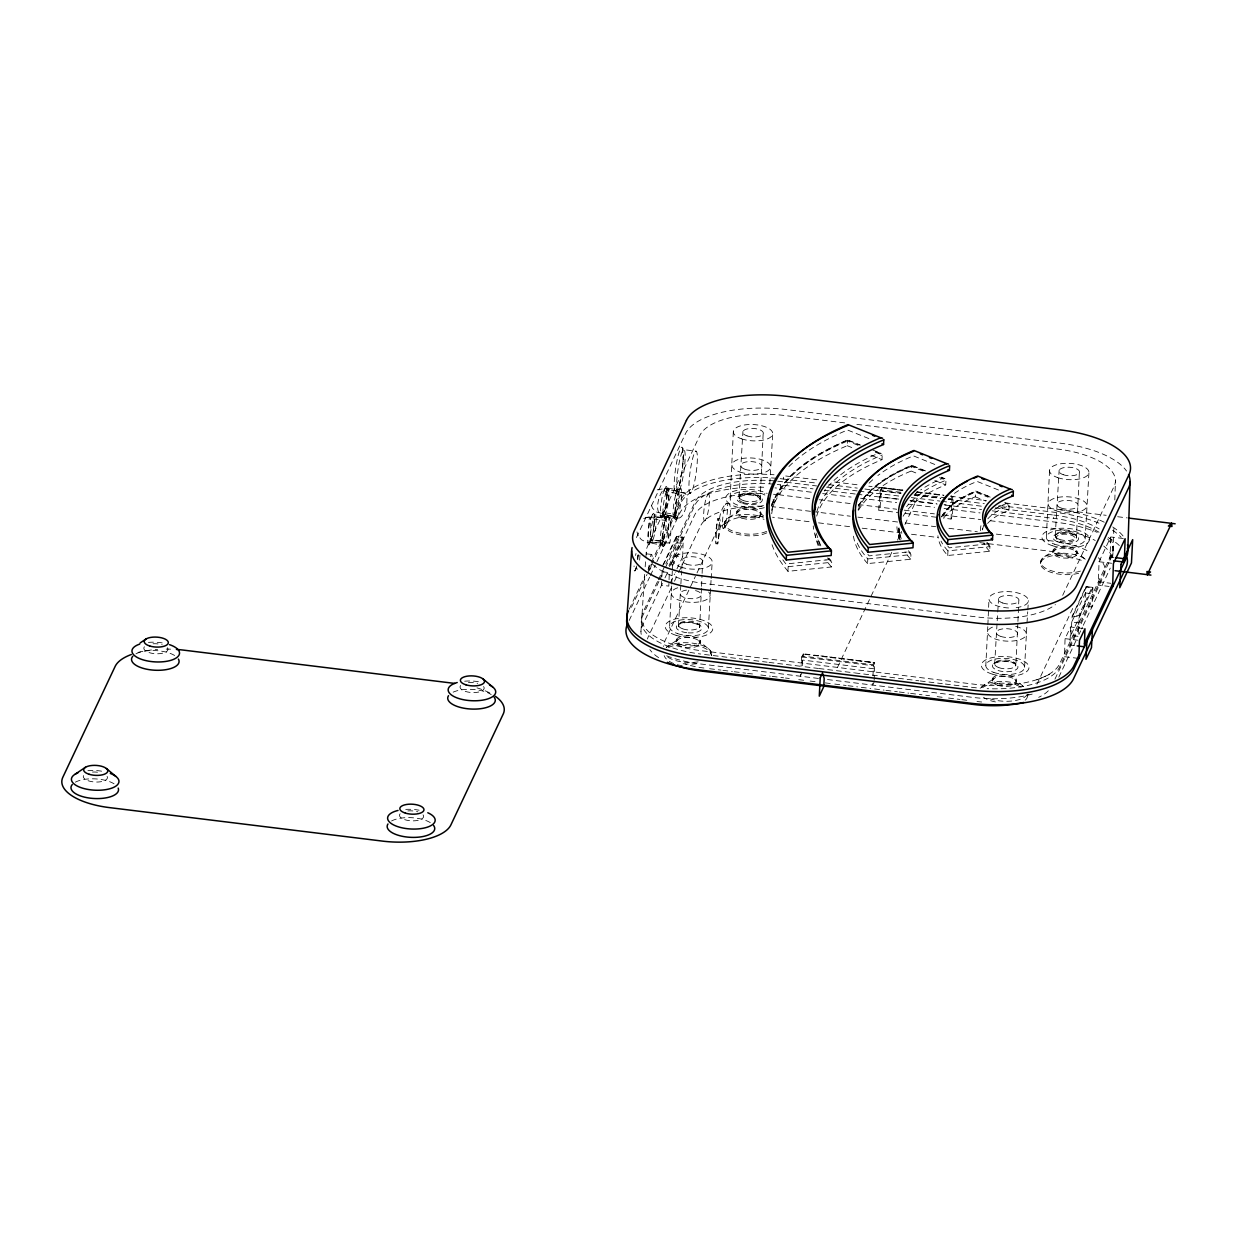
<?xml version="1.0" encoding="UTF-8"?>
<svg xmlns="http://www.w3.org/2000/svg" width="1237" height="1237" viewBox="0 0 1237 1237"><rect width="100%" height="100%" fill="white"/><g stroke="black" fill="none" stroke-linecap="round" stroke-linejoin="round"><path stroke-width="0.75" stroke-dasharray="5 3.75" d="M675.387 516.741A2.196 1.979 24.6 0 1 676.515 517.994L676.639 518.659A2.196 1.979 25.3 0 0 674.691 516.277L664.64 515.04A2.196 1.979 25.3 0 0 662.367 516.741L663.341 514.669M683.164 461.525L682.515 448.366L683.767 449.68A21.245 3.062 -82 0 0 676.825 480.698A21.245 3.062 -82 0 0 682.035 481.75A21.245 3.062 -82 0 0 683.906 449.68L695.936 451.165A21.245 3.077 -82.1 0 1 694.282 483.25A21.245 3.077 -82.1 0 1 689.055 482.214A21.245 3.077 -82.1 0 1 696.091 451.18M668.459 647.585A23.812 9.834 3 0 1 695.101 645.235A23.812 9.834 3 0 1 711.383 655.347L711.383 654.404M711.383 655.347L709.945 650.105L698.658 640.55L700.266 643.348A12.092 4.994 3 0 1 681.355 646.41A12.092 4.994 3 0 1 683.025 637.859A12.092 4.994 3 0 1 700.25 643.518L700.127 640.426M683.381 457.659L683.427 455.355L682.236 470.106L679.02 486.605L680.025 482.646A23.441 3.386 -82.1 0 0 682.035 447.206A23.441 3.386 -82.1 0 0 674.258 481.44A23.441 3.386 -82.1 0 0 680.025 482.6L676.624 492.372L690.339 493.254M901.216 538.976L898.866 528.74L898.727 534.229L899.036 526.065M653.986 526.467L654.218 514.778L666.774 516.865M682.685 556.743L683.257 537.507L676.299 536.657L675.371 555.846L682.685 556.743L675.34 572.283M872.781 683.241L872.719 685.097L874.126 682.144M872.997 675.789L873.368 665.738L874.698 662.908L803.06 654.11L801.731 656.94L801.035 666.326M874.172 680.242L874.698 662.908M1084.617 606.068L1085.931 586.926L1092.889 587.791L1091.931 606.965L1084.617 606.068L1070.763 635.431L1078.076 636.328M1113.114 550.975L1113.918 526.637M640.936 631.473L644.647 574.401M1083.164 628.535L1070.577 626.989L1065.072 638.648L1064.469 656.677L1078.85 658.44M1070.577 626.989L1069.974 645.018L1075.37 645.683M1123.32 538.497L1110.733 536.951L1099.044 561.737L1098.255 585.101L1109.032 586.431M1109.96 560.315L1110.733 536.951M1114.815 499.964L1115.449 480.915M661.656 581.421L661.517 585.209L668.815 586.106L669.325 572.638L662.135 571.757M661.81 576.999L662.352 568.742M951.083 519.061L951.81 499.532L953.139 496.717L952.49 516.092L951.083 519.061L943.475 518.117M1092.889 587.791L1079.174 616.846L1078.123 635.694M654.404 521.906L654.497 519.602L653.151 531.941L650.724 541.234M671.66 585.998L669.604 626.711M671.753 584.142L672.294 571.185M672.387 569.329L672.773 560.083M701.472 588.163L699.632 627.638L698.936 625.102C692.859 621.995 685.267 621.546 678.989 624.298L678.525 626.788M701.565 586.307L702.028 575.19M702.121 573.35L702.585 562.232M733.325 431.79L730.155 498.418M763.136 433.94L760.183 499.346L759.487 496.81C753.41 493.702 745.818 493.254 739.525 496.006L739.077 498.496M987.791 626.664L985.812 665.521M987.868 624.809L988.981 598.894M1017.835 623.262L1015.84 666.449L1015.129 663.913C1009.067 660.805 1001.46 660.357 995.182 663.109L994.718 665.599M1017.927 621.407L1018.793 601.027M1049.533 470.601L1046.363 537.229M1079.344 472.735L1076.391 538.157L1075.68 535.621C1069.618 532.513 1062.011 532.065 1055.733 534.817L1055.269 537.306M638.168 554.671L637.782 559.696A10.422 1.515 -82.1 0 0 638.153 555.073A8.226 1.175 -81.8 0 0 637.287 559.712M647.817 572.7L680.505 503.444A87.966 36.337 3 0 1 783.33 479.028L783.485 475.719L817.626 479.91M1099.028 532.235A73.323 30.291 3 0 0 1053.661 518.365L1053.816 515.071L995.027 507.85M708.384 628.504L711.043 580.385M769.801 483.559L772.738 433.599M828.805 558.799A258.023 106.598 3 0 0 831.712 562.294L831.372 566.963L787.923 571.324L788.17 566.67A303.977 125.571 3 0 1 781.861 558.444M771.501 510.371A303.977 125.571 3 0 1 847.237 445.707L847.391 441.006L858.262 445.366M908.855 552.166A175.221 72.38 3 0 0 910.958 554.593L910.726 559.248L867.57 563.593L867.802 558.923A220.82 91.213 3 0 1 856.128 540.461M816.683 516.107A258.023 106.598 3 0 1 882.012 459.669L882.197 454.969L873.492 451.49M858.586 510.17A220.82 91.213 3 0 1 911.174 471.05L911.406 466.38L924.364 471.575M903.103 516.277A175.221 72.38 3 0 1 945.717 484.904L945.98 480.25L939.501 477.652M947.728 555.49L947.975 550.836L989.925 546.615L989.677 551.285L947.728 555.49A136.302 56.299 3 0 1 937.924 535.729M943.924 517.654A136.302 56.299 3 0 1 975.297 496.826L975.576 492.171L988.177 497.243M987.574 523.452A92.033 38.022 3 0 1 1008.928 510.324L1009.176 505.67L1004.97 503.985M1024.592 667.3L1026.911 624.747M1040.564 563.67C1040.332 555.861 1050.862 554.377 1055.115 549.785L1052.903 552.351L1053.197 549.986M1085.143 539.007L1088.947 472.41M724.372 524.735C724.248 517.004 734.685 515.566 738.922 510.974L736.695 513.541L736.989 511.19M809.74 498.573L780.021 494.924L780.578 484.858L813.034 488.847M678.495 625.118L680.783 585.627M739.046 496.826L742.927 431.45M994.687 663.929L997.099 622.582M1055.238 535.636L1059.135 470.261M680.891 583.771L681.695 570.845M681.803 568.989L682.376 559.742M711.167 578.545L712.187 561.892M997.208 620.742L998.584 598.553M1027.019 622.891L1027.715 611.805M1027.823 609.949L1028.395 600.703M800.478 674.366L800.354 676.222L801.762 673.253M802.272 665.722L803.06 654.11M902.237 490.47L881.502 487.919L880.125 507.216L878.718 510.17L897.768 512.52M645.188 566.793L645.729 559.186M645.869 557.284L646.286 551.578M1112.635 557.578L1113.114 550.929M878.718 510.17L880.172 490.749L881.502 487.919M1070.763 635.431L1072.216 615.995L1085.978 586.74M662.321 536.147L662.027 540.662L664.903 521.225M662.553 533.549L662.336 545.254L651.203 543.089L649.069 544.187L651.002 540.615M676.438 639.467L676.144 641.833L678.371 639.266L666.217 647.415M992.646 678.278L992.352 680.644L994.563 678.077L981.157 687.509M664.764 521.767L663.836 525.57L666.975 516.154A14.179 2.057 -82.1 0 1 667.624 515.133M636.73 566.02L635.122 570.303L637.256 569.206M697.019 572.901L716.64 531.353A49.867 20.596 3 0 1 723.521 524.457L724.789 523.081M1027.576 694.282A23.812 9.834 3 0 1 1027.452 695.132L1027.158 695.921M983.724 525.137L982.534 529.374L983.09 527.07A92.033 38.022 3 0 0 982.565 529.931M771.501 506.258L774.578 498.511L771.501 506.258C782.944 472.426 816.667 453.314 847.577 439.893L860.535 445.119M675.618 495.187A11.968 1.716 -81.9 0 1 676.33 493.223L677.412 490.934A2.196 1.979 25.3 0 0 679.67 489.233L675.665 503.784L675.325 518.303L663.805 516.231L661.656 517.329L665.846 505.113L667.16 493.95L667.021 496.269L666.619 487.873L678.154 489.945L680.288 488.847L679.469 489.945M636.452 537.538L685.484 433.661A86.621 35.78 3 0 1 786.732 409.602L1059.831 443.124A86.621 35.78 3 0 1 1126.52 471.034M648.868 544.62A14.859 2.149 -82.1 0 1 648.002 533.951A14.859 2.149 -82.1 0 1 651.512 516.649L652.595 514.314A2.196 1.979 25.3 0 0 654.651 516.618L664.717 517.855A2.196 1.979 25.3 0 0 666.975 516.154M662.274 516.927A14.952 2.165 -82.1 0 1 660.419 510.974A14.952 2.165 -82.1 0 1 663.372 492.187A14.164 2.041 -82.1 0 1 664.223 489.697L665.305 487.393A2.196 1.979 25.3 0 0 667.361 489.697A12.757 1.825 -81.9 0 1 668.892 494.846A12.757 1.825 -81.9 0 1 666.326 510.896M648.93 544.868A14.179 2.057 -82.1 0 0 649.58 543.832L650.554 541.775A2.196 1.979 25.3 0 1 652.811 540.074L664.377 542.1L662.877 541.311L661.903 543.383A11.983 1.716 -81.9 0 1 661.439 544.156M652.811 540.074L652.054 540.059C648.42 542.162 655.424 537.77 651.837 542.146A11.983 1.716 -81.9 0 1 651.389 542.904M664.64 515.04L665.614 512.968A11.968 1.716 -81.9 0 0 666.326 511.067M629.262 609.192L644.786 576.303M648.049 569.376L650.507 564.18M651.327 562.448L680.737 500.119A87.904 36.306 3 0 1 774.053 474.776M631.473 607.321L646.997 574.432M674.691 516.277L675.665 514.205A11.968 1.716 -81.9 0 0 676.407 512.226M663.295 546.723A14.179 2.057 -82.1 0 0 663.96 545.672L664.857 542.796L664.934 543.615A2.196 1.979 25.3 0 0 662.877 541.311M677.721 516.509L676.577 518.195M629.154 620.526L649.58 577.246M650.384 575.514L655.285 565.123M656.924 561.66L679.809 513.185A88.152 36.414 3 0 1 766.832 487.363M662.584 565.726L676.345 536.471M663.465 564.861L676.917 536.379M657.527 581.529L642.823 612.686A73.246 30.26 3 0 0 700.915 650.662L974.014 684.185A73.246 30.26 3 0 0 1059.63 663.836L1111.924 553.047A73.246 30.26 3 0 0 1108.646 536.642M658.347 579.797L695.117 501.882A73.246 30.26 3 0 1 780.733 481.549L816.667 485.955M658.919 581.39L642.575 616.011A73.323 30.291 3 0 0 700.73 654.017M659.738 579.658L663.821 570.999M665.46 567.536L694.869 505.206A73.323 30.291 3 0 1 780.578 484.858M669.001 565.541L682.437 537.059L676.546 536.286M669.542 566.577L683.257 537.507M662.383 583.369L642.25 626.03A73.122 30.214 3 0 0 641.23 634.38M664.98 577.865L668.444 570.52M671.042 565.015L694.545 515.226A73.122 30.214 3 0 1 764.976 493.733M672.557 565.788L683.087 543.491L675.897 542.61M706.605 496.949L707.688 494.645M670.454 582.642L674.536 574.014M671.227 588.116L648.343 636.591A66.381 27.43 3 0 0 647.492 639.003M674.49 581.189L677.768 574.262M678.587 572.53L700.637 525.787A66.381 27.43 3 0 1 764.59 506.289M705.368 520.282L706.451 517.994M688.854 590.204L664.346 642.142A49.867 20.596 3 0 0 663.48 646.472M690.493 586.74L695.395 576.365M803.679 653.847L802.627 656.089L872.827 664.702L873.879 662.46L803.215 653.785M882.12 487.641L881.053 489.883L901.928 492.45M801.282 662.986L802.658 660.063L874.528 668.877L873.152 671.799M881.1 493.872L879.723 496.779L898.634 499.099M837.464 667.423L891.769 552.351M897.536 540.152L901.649 531.431M904.943 524.457L917.282 498.31M952.32 496.253L951.268 498.496L947.465 498.032M952.954 502.686L951.578 505.608L944.017 504.681M1062.691 595.337L1114.166 486.265A71.978 29.734 3 0 0 1057.078 448.954L854.148 424.044M1036.946 684.216L1073.716 606.3M1085.514 592.879L1071.706 622.134L1078.942 622.922M1054.945 679.159L1103.976 575.298A66.381 27.43 3 0 0 1098.317 557.732M1058.81 677.149L1076.87 638.88M1078.942 634.488L1080.674 630.824M1081.54 628.984L1082.406 627.159M1083.272 625.319L1110.269 568.108M858.262 506.397C869.255 485.894 890.949 474.127 911.576 465.251L926.188 471.142M941.481 516.865C948.624 503.861 962.541 496.563 975.746 491.043L989.94 496.764M1027.576 695.07L1028.426 694.56A49.867 20.596 3 0 0 1029.045 694.173M657.203 489.821L665.243 488.491M643.704 518.535L647.353 517.313M881.656 487.594L902.933 490.13L868.822 486.187M1086.086 586.601L1087.617 586.725M1049.502 674.412L1034.874 680.706M648.482 517.159L669.959 517.406A12.818 1.098 -89.2 0 1 670.547 537.183A12.818 1.098 -89.2 0 1 668.645 536.023A12.818 1.098 -89.2 0 1 669.959 517.406M647.245 517.329L648.59 517.143M828.976 559.65L789.531 563.608A301.426 124.52 3 0 1 787.83 561.613M788.17 566.67L831.62 562.294M867.802 558.923L910.973 554.593M726.196 523.266A23.781 9.664 -3 0 1 752.684 516.355L756.271 516.679A49.867 20.596 3 0 1 763.244 516.649M664.099 515.257L662.491 516.2A2.196 1.995 11.8 0 0 662.243 516.973M669.588 543.012L646.936 542.44L641.369 539.703L638.168 535.652M979.766 542.641L1048.033 551.006A49.867 20.596 3 0 1 1065.397 554.624L1068.83 555.289M683.133 663.712L685.066 663.929A23.812 9.834 3 0 0 699.956 663.202M646.302 553.82L651.574 554.439M844.67 422.884L783.98 415.446A71.978 29.734 3 0 0 699.864 435.424L647.569 546.213A71.978 29.734 3 0 0 646.564 554.439M917.266 491.893L943.955 495.171M834.697 481.997L859.344 485.028M916.23 492.017L942.826 495.094M950.372 496.207L986.399 500.629M1005.372 502.949L1056.568 509.227A87.904 36.306 3 0 1 1104.239 522.2M1060.171 509.675L1106.156 515.319M1117.66 516.726L1127.247 517.901M917.328 492.311L943.707 495.558M915.21 494.073L945.563 497.8M880.172 490.749L900.907 493.285M914.097 494.908L940.491 498.14M948.037 499.068L951.81 499.532M783.33 479.028L815.57 482.987M828.836 484.61L857.287 488.105M864.879 489.032L900.907 493.455M914.174 495.078L940.723 498.341M948.315 499.269L984.343 503.691M999.511 505.562L1056.413 512.535A87.966 36.337 3 0 1 1100.945 524.04M826.563 487.177L857.117 490.919M859.035 491.166L900.211 496.207M911.36 497.583L940.043 501.093M941.62 501.294L981.761 506.227M909.984 500.49L936.455 503.753M824.198 490.208L855.803 494.089M856.963 494.228L898.974 499.392M910.432 500.799L937.167 504.077M944.805 505.005L981.59 509.52M992.229 510.835L1053.661 518.365M811.302 492.202L782.851 488.708A88.152 36.414 3 0 0 775.011 487.904M822.667 493.594L851.118 497.088M860.596 498.248L896.639 502.67M908.02 504.077L934.569 507.325M944.047 508.5L980.075 512.922M991.456 514.314L1055.934 522.23A88.152 36.414 3 0 1 1097.265 532.358M819.126 499.717L851.968 503.753M858.231 504.526L896.701 509.242M904.247 510.17L934.399 513.865M943.444 514.979L980.786 519.571M990.218 520.715L1053.104 528.446A73.122 30.214 3 0 1 1095.24 540.492M905.376 513.448L935.852 517.19M810.482 511.314L778.243 507.356A66.381 27.43 3 0 0 772.336 506.753M812.369 511.546L850.298 516.2M857.89 517.143L897.706 522.029M905.298 522.957L935.636 526.684M948.918 528.307L977.354 531.802M996.326 534.121L1051.326 540.878A66.381 27.43 3 0 1 1089.581 551.826M1110.068 556.975L1113.656 557.423M809.091 521.689L774.95 517.499A49.867 20.596 3 0 0 772.615 517.236M818.569 522.849L852.71 527.039M862.189 528.199L902.005 533.085M911.499 534.26L938.048 537.507M1099.044 561.737L1111.615 563.268M665.614 512.968L675.665 514.205M675.603 495.357A12.757 1.825 -81.9 0 0 673.067 511.345A12.757 1.825 -81.9 0 0 674.582 516.447L675.402 516.695L664.532 515.272L662.491 516.2A2.196 1.979 25 0 1 664.532 515.272A12.757 1.825 -81.9 0 1 663.001 510.123A12.757 1.825 -81.9 0 1 665.552 494.135M1098.363 581.761L1110.95 583.307M1085.467 592.987L1092.704 593.76M1072.216 615.995L1079.174 616.846M1065.072 638.648L1077.659 640.194M820.92 655.888L874.513 662.537M801.731 656.94L873.368 665.738M704.533 654.481L742.463 659.135M744.349 659.367L751.941 660.295M753.828 660.543L767.11 662.166M769.012 662.398L803.138 666.588M805.04 666.82L818.306 668.444M819.033 668.537L854.35 672.866M855.03 672.959L918.828 680.783M920.266 680.968L942.316 683.674M945.377 684.046L973.813 687.54A73.323 30.291 3 0 0 980.338 688.205M818.446 678.448L700.25 663.929A73.122 30.214 3 0 1 665.97 655.533M827.491 679.546L973.333 697.452A73.122 30.214 3 0 0 1034.101 693.524M709.605 668.707L720.985 670.098M722.872 670.33L732.366 671.505M734.252 671.737L745.633 673.129M747.535 673.361L753.225 674.057M760.801 674.985L770.295 676.16M772.182 676.392L783.562 677.783M785.464 678.015L789.252 678.479M798.731 679.654L806.323 680.582M810.111 681.046L817.703 681.974M825.28 682.901L832.872 683.829M834.774 684.076L846.139 685.468M848.041 685.7L857.519 686.86M861.323 687.324L870.802 688.499M874.59 688.963L884.068 690.122M885.97 690.354L897.351 691.746M899.253 691.978L908.731 693.153M910.618 693.385L921.998 694.777M925.802 695.24L929.59 695.704M937.167 696.632L942.857 697.343M948.547 698.039L959.927 699.431M961.829 699.663L967.52 700.358M1091.096 587.142L1092.704 587.42M681.463 536.873L683.071 537.136M664.779 488.414L684.463 493.146A12.818 4.855 -76.2 0 1 683.829 512.938A12.818 4.855 -76.2 0 1 675.742 510.634A12.818 4.855 -76.2 0 1 684.463 493.146M678.232 518.009L656.414 511.994L652.517 508.191L650.507 502.717M685.066 663.929L686.55 664.408M941.342 477.204L944.96 478.688M1004.645 502.655L1008.17 504.093M872.719 450.005L881.177 453.422M934.785 464.447L913.416 455.865A230.02 95.017 3 0 0 877.853 475.549M998.491 490.007L977.137 481.44A146.028 60.319 3 0 0 951.114 495.975M868.853 438.578L847.5 430.012A314.461 129.9 3 0 0 787.18 468.297M911.684 465.607L925.415 471.111M941.094 477.405L943.058 478.193A177.107 73.169 3 0 0 920.684 489.898M990.172 497.119L975.823 491.367A134.06 55.387 3 0 0 942.207 518.102M847.685 440.248L859.529 444.995M875.317 451.335L879.275 452.928A259.801 107.325 3 0 0 824.229 491.135M911.159 471.034L919.184 474.266M934.801 480.528L945.733 484.919M975.328 496.841L985.966 501.109M998.29 506.057L1008.928 510.324M847.144 445.676L852.587 447.856M870.941 455.216L881.95 459.638M1085.251 559.248L1075.417 551.053L1077.025 553.867A12.092 4.994 3 0 1 1058.114 556.928A12.092 4.994 3 0 1 1059.769 548.378A12.092 4.994 3 0 1 1076.994 554.037L1076.87 550.944M1023.293 686.365L1014.866 679.345L1016.474 682.159L1016.319 679.237M763.43 515.767L759.209 512.257L760.817 515.056L760.662 512.149M908.422 550.743L910.401 553.155M987.219 542.517L989.353 545.192M828.836 558.073L831.048 560.871M820.796 545.888L816.003 532.869M638.215 535.745L636.962 531.91M898.866 528.74L899.237 532.126L898.974 529.56A175.221 72.38 3 0 0 901.325 539.749M1008.572 607.955A19.73 8.149 3 0 1 990.512 595.847A19.73 8.149 3 0 1 1022.674 594.657A19.73 8.149 3 0 1 1016.18 607.661M1112.712 526.962A87.904 36.306 3 0 1 1123.351 536.332M1053.816 515.071A73.246 30.26 3 0 1 1099.152 528.926M650.461 556.665A8.242 1.191 -82.1 0 1 652.085 558.258M651.404 564.412A8.242 1.191 -82.1 0 1 649.657 570.566M649.131 570.566A8.242 1.191 -82.1 0 1 649.255 562.773M652.657 564.288A71.978 29.734 3 0 0 704.657 583.539L977.74 617.047A71.978 29.734 3 0 0 1055.424 604.615M1107.625 538.976A73.323 30.291 3 0 1 1111.816 556.387L1059.521 667.176A73.323 30.291 3 0 1 987.141 688.653M665.29 487.594A14.798 2.134 -82.1 0 1 667.037 495.31A14.798 2.134 -82.1 0 1 663.357 514.468M679.654 489.435A14.798 2.134 -82.1 0 1 681.417 497.135A14.798 2.134 -82.1 0 1 677.737 516.308M665.552 493.965A11.968 1.716 -81.9 0 1 666.279 491.986L667.361 489.697L677.412 490.934A12.757 1.825 -81.9 0 1 678.958 496.037A12.757 1.825 -81.9 0 1 676.407 512.072M664.223 489.697A2.196 1.979 25.3 0 0 666.279 491.986L676.33 493.223A2.196 1.979 25.3 0 0 678.587 491.522A14.148 2.041 -82.1 0 0 677.737 493.857M676.639 518.767A14.952 2.165 -82.1 0 1 674.783 512.798A14.952 2.165 -82.1 0 1 677.737 493.996M652.595 514.499A14.829 2.149 -82.1 0 1 654.342 522.169A14.829 2.149 -82.1 0 1 650.677 541.358M663.975 545.672A2.196 1.979 18.4 0 0 661.903 543.383L651.837 542.146A2.196 1.964 25.8 0 0 649.812 543.089A2.196 1.948 32.7 0 0 649.611 543.847M661.285 543.986A12.679 1.809 -81.9 0 1 660.604 534.879A12.679 1.809 -81.9 0 1 663.62 520.189L664.717 517.855A11.983 1.716 -81.9 0 1 665.15 517.112M665.893 518.442A2.196 1.979 25.3 0 1 663.635 520.143L653.569 518.906A2.196 1.979 25.3 0 1 651.512 516.618M651.25 542.749A12.664 1.809 -81.9 0 1 650.538 533.688A12.664 1.809 -81.9 0 1 653.569 518.952L654.651 516.618A11.983 1.716 -81.9 0 1 655.084 515.875M665.305 517.267A12.679 1.809 -81.9 0 1 666.001 526.343A12.679 1.809 -81.9 0 1 662.986 541.048L652.92 539.842A12.679 1.809 -81.9 0 0 655.935 525.122A12.679 1.809 -81.9 0 0 655.254 516.03M663.218 546.46A14.875 2.149 -82.1 0 1 662.367 535.729A14.875 2.149 -82.1 0 1 665.877 518.489M667.686 515.396A14.875 2.149 -82.1 0 1 668.537 526.096A14.875 2.149 -82.1 0 1 665.042 543.337M1015.685 626.324A19.405 8.025 3 0 1 1022.922 638.354A19.405 8.025 3 0 1 993.914 638.478A19.405 8.025 3 0 1 994.455 626.417M763.492 505.5A19.405 8.025 3 0 1 735.149 504.062A19.405 8.025 3 0 1 737.577 492.481A19.405 8.025 3 0 1 765.595 495.496M831.465 566.948A258.023 106.598 3 0 1 825.914 559.944M818.121 545.579A258.023 106.598 3 0 1 815.291 534.585M819.899 544.543A258.023 106.598 3 0 1 817.131 537.26M816.93 511.438A258.023 106.598 3 0 1 882.259 455M788.046 571.308A303.977 125.571 3 0 1 771.192 542.022M771.733 505.701A303.977 125.571 3 0 1 847.484 441.052M771.718 513.742A301.426 124.52 3 0 1 776.79 496.764A301.426 124.52 3 0 1 847.639 440.217M828.929 559.65A259.785 107.325 3 0 1 827.507 557.933M819.342 545.733A259.785 107.325 3 0 1 813.235 525.926M879.754 453.113A2.845 2.582 -8.9 0 1 880.837 453.283M829.857 560.067A2.845 2.366 49.9 0 1 830.707 560.531M906.613 506.706A175.221 72.38 3 0 1 908.561 504.325M910.695 502.006A175.221 72.38 3 0 1 945.965 480.25M910.71 559.248A175.221 72.38 3 0 1 905.005 551.918M899.469 539.347A175.221 72.38 3 0 1 898.835 529.096M858.834 505.5A220.82 91.213 3 0 1 911.422 466.38M867.585 563.577A220.82 91.213 3 0 1 853.391 535.636M867.91 554.423A218.408 90.224 3 0 0 869.132 555.877L908.329 551.934A177.107 73.169 3 0 1 907.324 550.759M858.061 509.984A218.408 90.224 3 0 1 911.592 465.73M900.289 539.966A177.107 73.169 3 0 1 896.918 524.782M915.055 494.011A177.107 73.169 3 0 1 917.839 491.893M909.21 552.367A2.845 2.35 49.4 0 1 910.045 552.831M943.537 478.394A2.83 2.582 -7.3 0 1 944.589 478.564M989.925 546.615A92.033 38.022 3 0 1 986.492 542.579M987.822 518.798A92.033 38.022 3 0 1 1009.176 505.67M989.677 551.285A92.033 38.022 3 0 1 983.848 543.105M947.944 550.836A136.302 56.299 3 0 1 941.017 541.11M941.573 516.865A136.302 56.299 3 0 1 975.545 492.171M994.594 509.366A93.95 38.811 3 0 1 1006.284 503.583M947.728 546.012A134.06 55.387 3 0 0 949.258 547.821L987.296 544.002A93.95 38.811 3 0 1 986.167 542.734M980.616 530.673A93.95 38.811 3 0 1 981.915 522.694M988.208 544.435A2.799 2.319 48.1 0 1 988.997 544.883M1006.763 503.768A2.799 2.551 -7.2 0 1 1007.722 503.923M869.101 483.172A230.02 95.017 3 0 1 874.373 478.348M686.674 632.679A12.741 5.257 3 0 1 676.531 626.061A12.741 5.257 3 0 1 691.437 622.52A12.741 5.257 3 0 1 701.534 629.138A12.741 5.257 3 0 1 686.597 632.695M708.677 592.028A19.405 8.025 3 0 1 699.926 601.77A19.405 8.025 3 0 1 674.691 598.105A19.405 8.025 3 0 1 678.247 587.606M695.519 590.59A10.623 4.391 3 0 1 698.58 597.595A10.623 4.391 3 0 1 681.742 596.234A10.623 4.391 3 0 1 687.726 589.956M639.916 555.181A8.226 1.175 -81.8 0 1 639.173 562.835M637.411 569.051A8.226 1.175 -81.8 0 1 636.622 567.412M636.39 567.35A10.422 1.515 -82.1 0 1 634.086 565.958M635.524 555.475A10.422 1.515 -82.1 0 1 636.034 553.48M1112.589 530.286A87.966 36.337 3 0 1 1121.155 537.26M705.384 520.097A12.617 1.917 -83 0 1 703.698 513.463A12.617 1.917 -83 0 1 706.59 497.15M707.672 494.831A12.617 1.917 -83 0 1 709.373 501.433A12.617 1.917 -83 0 1 706.482 517.777M658.61 657.62A66.381 27.43 3 0 1 649.889 649.626M1048.327 690.772A66.381 27.43 3 0 1 1038.678 697.328M995.445 701.92A23.812 9.834 3 0 1 983.508 697.312M982.58 687.695A23.812 9.834 3 0 1 1022.813 687.973M981.668 701.997A49.867 20.596 3 0 1 977.014 701.518M703.915 668.011A49.867 20.596 3 0 1 686.55 664.408M766.847 532.853A23.812 9.834 3 0 1 739.185 534.693A23.812 9.834 3 0 1 724.495 523.885M754.539 516.757A23.812 9.834 3 0 1 764.018 519.324M1078.664 573.257A23.812 9.834 3 0 1 1041.43 566.391A23.812 9.834 3 0 1 1066.882 555.088M682.175 665.738A23.781 11.844 2.6 0 1 664.145 655.625M1027.359 695.936A23.781 9.896 9 0 1 1023.246 701.379M1017.417 703.126A23.781 9.896 9 0 1 1016.134 703.312M1067.84 557.408A23.781 7.716 3.3 0 1 1083.195 561.134M1080.458 571.077A23.812 9.834 3 0 1 1045.42 568.185A23.812 9.834 3 0 1 1052.038 554.161A23.812 9.834 3 0 1 1085.823 559.727M1027.251 694.266A23.812 9.834 3 0 1 1010.351 701.147A23.812 9.834 3 0 1 986.306 697.266M980.91 687.865A23.812 9.834 3 0 1 999.913 681.51A23.812 9.834 3 0 1 1023.571 686.721M666.542 647.167A23.812 9.834 3 0 1 695.441 643.611A23.812 9.834 3 0 1 711.043 655.455M698.101 661.888A23.812 9.834 3 0 1 665.614 655.301M766.584 531.353A23.812 9.834 3 0 1 733.124 531.245A23.812 9.834 3 0 1 729.876 517.236A23.812 9.834 3 0 1 763.353 517.36M773.512 494.259A73.122 30.214 3 0 1 780.021 494.924M1108.182 537.554A88.152 36.414 3 0 1 1119.624 545.795M1103.713 546.043A73.122 30.214 3 0 1 1112.109 557.995M135.915 653.863A23.812 9.834 3 0 1 174.974 655.734M148.471 642.39A23.812 9.834 3 0 1 163.485 643.101M391.572 820.966A23.812 9.834 3 0 1 430.631 822.837M405.751 809.369A23.812 9.834 3 0 1 419.142 810.204M75.364 782.155A23.812 9.834 3 0 1 114.422 784.026M87.92 770.682A23.812 9.834 3 0 1 102.934 771.393M453.144 692.163A23.812 9.834 3 0 1 491.182 694.545M464.664 681.2A23.812 9.834 3 0 1 479.693 681.912M423.054 814.827A12.092 4.994 3 0 1 411.009 820.811A12.092 4.994 3 0 1 400.463 813.405M407.87 810.931A12.092 4.994 3 0 1 417.843 811.843M167.412 647.724A12.092 4.994 3 0 1 155.352 653.724A12.092 4.994 3 0 1 144.806 646.302M153.048 643.766A12.092 4.994 3 0 1 162.186 644.755M107.093 776.372A12.092 4.994 3 0 1 95.666 782.047A12.092 4.994 3 0 1 83.497 775.584M92.497 772.058A12.092 4.994 3 0 1 100.877 772.831M483.605 686.535A12.092 4.994 3 0 1 471.977 692.55A12.092 4.994 3 0 1 460.705 685.437M468.421 682.638A12.092 4.994 3 0 1 477.637 683.35M137.987 652.425A58.603 24.214 3 0 1 157.609 649.394M166.222 649.1A58.603 24.214 3 0 1 170.582 649.162M476.987 687.849A58.603 24.214 3 0 1 490.177 693.137M773.218 499.392A23.812 9.834 3 0 1 771.409 504.124M764.265 507.68A23.812 9.834 3 0 1 731.222 504.789A23.812 9.834 3 0 1 733.943 491.197A23.812 9.834 3 0 1 767.126 493.439M1086.55 586.663L1073.097 615.145L1078.618 615.81L1092.07 587.328L1086.55 586.663M650.476 536.889A12.818 1.098 -89.2 0 0 649.889 517.112A12.818 1.098 -89.2 0 0 648.59 535.729A12.818 1.098 -89.2 0 0 650.476 536.889M665.722 508.5A12.818 4.855 -76.2 0 0 666.356 488.692A12.818 4.855 -76.2 0 0 657.636 506.196A12.818 4.855 -76.2 0 0 665.722 508.5M1057.743 477.637A19.73 8.149 3 0 0 1088.854 473.168A19.73 8.149 3 0 0 1061.13 463.72A19.73 8.149 3 0 0 1057.743 477.637M741.535 438.826A19.73 8.149 3 0 0 772.646 434.357A19.73 8.149 3 0 0 744.921 424.909A19.73 8.149 3 0 0 741.535 438.826M999.109 667.717A10.623 4.391 3 0 0 1015.855 665.305A10.623 4.391 3 0 0 1000.934 660.218A10.623 4.391 3 0 0 999.109 667.717M992.646 664.887A12.741 5.257 3 0 0 1002.805 671.505A12.741 5.257 3 0 0 1017.742 667.934A12.741 5.257 3 0 0 1007.598 661.331A12.741 5.257 3 0 0 992.646 664.887M993.883 672.449A19.405 8.025 3 0 0 1024.499 668.042A19.405 8.025 3 0 0 997.208 658.749A19.405 8.025 3 0 0 993.883 672.449M1000.748 636.406A10.623 4.391 3 0 0 1017.494 633.993A10.623 4.391 3 0 0 1002.573 628.906A10.623 4.391 3 0 0 1000.748 636.406M1002.681 602.991A10.298 4.252 3 0 0 1018.932 600.656A10.298 4.252 3 0 0 1004.459 595.724A10.298 4.252 3 0 0 1002.681 602.991M743.452 500.614A10.623 4.391 3 0 0 760.214 498.202A10.623 4.391 3 0 0 745.277 493.13A10.623 4.391 3 0 0 743.452 500.614M742.741 503.444A12.741 5.257 3 0 0 762.301 500.088A12.741 5.257 3 0 0 743.715 494.367A12.741 5.257 3 0 0 742.741 503.444M739.973 472.039A19.405 8.025 3 0 0 770.589 467.632A19.405 8.025 3 0 0 743.313 458.339A19.405 8.025 3 0 0 739.973 472.039M745.107 469.302A10.623 4.391 3 0 0 761.853 466.906A10.623 4.391 3 0 0 746.916 461.818A10.623 4.391 3 0 0 745.107 469.302M747.04 435.888A10.298 4.252 3 0 0 763.275 433.568A10.298 4.252 3 0 0 748.802 428.62A10.298 4.252 3 0 0 747.04 435.888M1059.661 539.425A10.623 4.391 3 0 0 1076.406 537.013A10.623 4.391 3 0 0 1061.485 531.925A10.623 4.391 3 0 0 1059.661 539.425M1058.949 542.254A12.741 5.257 3 0 0 1078.509 538.899A12.741 5.257 3 0 0 1059.923 533.178A12.741 5.257 3 0 0 1058.949 542.254M1056.182 510.835A19.405 8.025 3 0 0 1086.782 506.443A19.405 8.025 3 0 0 1059.506 497.15A19.405 8.025 3 0 0 1056.182 510.835M1054.434 544.156A19.405 8.025 3 0 0 1085.05 539.749A19.405 8.025 3 0 0 1057.759 530.457A19.405 8.025 3 0 0 1054.434 544.156M1061.3 508.113A10.623 4.391 3 0 0 1078.045 505.701A10.623 4.391 3 0 0 1063.124 500.614A10.623 4.391 3 0 0 1061.3 508.113M1063.232 474.699A10.298 4.252 3 0 0 1079.484 472.364A10.298 4.252 3 0 0 1064.995 467.431A10.298 4.252 3 0 0 1063.232 474.699M682.917 628.906A10.623 4.391 3 0 0 699.663 626.494A10.623 4.391 3 0 0 684.726 621.407A10.623 4.391 3 0 0 682.917 628.906M677.69 633.638A19.405 8.025 3 0 0 708.291 629.246A19.405 8.025 3 0 0 681.015 619.938A19.405 8.025 3 0 0 677.69 633.638M680.984 567.118A19.73 8.149 3 0 0 712.095 562.649A19.73 8.149 3 0 0 684.37 553.202A19.73 8.149 3 0 0 680.984 567.118M686.489 564.18A10.298 4.252 3 0 0 702.724 561.861A10.298 4.252 3 0 0 688.251 556.913A10.298 4.252 3 0 0 686.489 564.18M727.341 523.437A12.818 4.855 -76.2 0 0 728.206 503.444A12.818 4.855 -76.2 0 0 719.377 520.638A12.818 4.855 -76.2 0 0 727.341 523.437M725.702 523.127A12.818 1.933 -82.9 0 0 726.676 503.165A12.818 1.933 -82.9 0 0 722.547 521.21A12.818 1.933 -82.9 0 0 725.702 523.127M718.465 538.435A12.818 1.933 -82.9 0 0 719.455 518.473A12.818 1.933 -82.9 0 0 715.326 536.518A12.818 1.933 -82.9 0 0 718.465 538.435M718.558 538.327A12.818 1.098 -89.2 0 0 718.017 518.349A12.818 1.098 -89.2 0 0 716.671 536.734A12.818 1.098 -89.2 0 0 718.558 538.327M997.563 685.221A12.092 4.994 3 0 0 1016.443 682.329A12.092 4.994 3 0 0 999.233 676.67A12.092 4.994 3 0 0 997.563 685.221M681.247 644.678A12.092 4.994 3 0 0 700.312 641.941A12.092 4.994 3 0 0 683.319 636.158A12.092 4.994 3 0 0 681.247 644.678M741.906 518.117A12.092 4.994 3 0 0 760.786 515.226A12.092 4.994 3 0 0 743.576 509.567A12.092 4.994 3 0 0 741.906 518.117M741.798 516.386A12.092 4.994 3 0 0 760.863 513.649A12.092 4.994 3 0 0 743.87 507.866A12.092 4.994 3 0 0 741.798 516.386M1058.006 555.197A12.092 4.994 3 0 0 1077.056 552.46A12.092 4.994 3 0 0 1060.078 546.677A12.092 4.994 3 0 0 1058.006 555.197M997.455 683.489A12.092 4.994 3 0 0 1016.52 680.752A12.092 4.994 3 0 0 999.527 674.969A12.092 4.994 3 0 0 997.455 683.489M743.824 502.763A10.623 4.391 3 0 0 760.136 499.98A10.623 4.391 3 0 0 744.674 495.202A10.623 4.391 3 0 0 743.824 502.763M676.16 635.339A23.812 9.834 3 0 0 712.744 629.092A23.812 9.834 3 0 0 678.077 618.392A23.812 9.834 3 0 0 676.16 635.339M992.368 674.15A23.812 9.834 3 0 0 1028.952 667.903A23.812 9.834 3 0 0 994.27 657.187A23.812 9.834 3 0 0 992.368 674.15M1052.888 545.857A23.812 9.834 3 0 0 1089.472 539.61A23.812 9.834 3 0 0 1054.805 528.895A23.812 9.834 3 0 0 1052.888 545.857M1060.588 541.218A9.525 3.927 3 0 0 1075.231 538.713A9.525 3.927 3 0 0 1061.361 534.43A9.525 3.927 3 0 0 1060.588 541.218"/><path stroke-width="1.5" d="M1078.85 658.44L1079.453 640.41L1084.957 628.752L1084.354 646.781L1077.164 645.9M1112.635 586.864L1113.408 563.5L1125.113 538.713L1124.325 562.077L1113.547 560.763M1127.866 548.269L1130.077 481.58M831.434 550.821L831.187 555.49L786.237 560.005L786.469 555.336L831.434 550.821A266.929 110.263 3 0 1 883.821 439.831M900.397 519.014A182.519 75.395 3 0 1 949.413 470.323L949.676 465.669A182.519 75.395 3 0 0 913.2 543.089L912.983 547.759L868.003 552.274L868.25 547.604A230.02 95.017 3 0 1 913.679 451.211M814.147 514.36A266.929 110.263 3 0 1 883.574 444.5L883.744 439.8M1013.366 491.228A98.62 40.744 3 0 0 992.754 535.111L992.507 539.765L947.557 544.28L947.805 539.626A146.028 60.319 3 0 1 967.442 481.131M984.621 521.89A98.62 40.744 3 0 1 1013.134 495.882L1013.366 491.228M1086.921 641.338L1085.978 659.321L1091.482 647.662L1092.426 629.664M631.643 550.898L626.881 617.464M1078.958 655.1L1074.01 665.599A87.904 36.306 3 0 1 971.261 690.014L698.163 656.491A87.904 36.306 3 0 1 628.442 610.923M1084.462 643.441L1112.743 583.524M1147.333 574.664L1150.503 571.973L1146.915 571.525L1147.333 574.664L1171.563 523.344L1171.98 526.483L1168.377 526.034L1171.563 523.344M140.121 642.946L146.043 638.972M75.148 774.207L85.508 767.265M828.697 548.146L787.892 552.243A311.817 128.818 3 0 1 774.702 483.095A311.817 128.818 3 0 1 847.994 424.616M868.25 547.604L913.215 543.089M947.805 539.626L992.739 535.111M1129.149 518.148L1175.15 523.792M1115.449 557.64L1124.433 558.737L1126.304 554.81A87.904 36.306 3 0 0 1127.51 544.775M1115.001 570.69L1150.936 575.097M454.829 683.427L183.648 650.136A58.603 24.214 3 0 0 176.412 649.44M848.041 424.631L880.713 437.743M920.421 453.917L922.663 454.814M929.42 457.535L931.677 458.432M981.869 478.58L984.126 479.492M999.867 485.801L1002.125 486.713M872.502 435.285L874.745 436.182M947.882 469.704L949.428 470.323M1011.588 495.264L1013.134 495.882M881.95 443.836L883.496 444.47M483.157 679.036L492.635 686.937M106.397 768.517L115.876 776.419M632.076 547.589A86.621 35.78 3 0 0 701.905 589.369L974.988 622.876A86.621 35.78 3 0 0 1076.236 598.832L1128.531 488.027A86.621 35.78 3 0 0 1128.561 474.606M992.507 539.765A98.62 40.744 3 0 1 991.162 538.342M947.527 544.28A146.028 60.319 3 0 1 937.94 514.391M786.361 559.99A314.461 129.9 3 0 1 768.78 498.434M627.066 617.433A87.966 36.337 3 0 0 697.977 659.847L971.06 693.369A87.966 36.337 3 0 0 1073.886 668.939L1126.18 558.15A87.966 36.337 3 0 0 1127.402 548.099M814.441 510.943A259.785 107.325 3 0 1 815.539 507.263M901.356 509.397A177.092 73.153 3 0 1 902.098 508.144M985.858 516.571A93.95 38.811 3 0 1 986.446 515.922M786.593 555.32A314.461 129.9 3 0 1 847.84 425.389M880.759 438.006A2.953 2.69 -8.9 0 1 882.677 438.254M880.682 437.728A268.754 111.021 3 0 0 817.085 488.306A268.738 111.021 3 0 0 828.651 548.161M829.146 548.47A2.953 2.459 49.9 0 1 830.847 549.383M910.927 540.739A2.969 2.459 49.4 0 1 912.628 541.667M946.692 463.875A2.969 2.69 -7.3 0 1 948.609 464.122M868.034 552.274A230.02 95.017 3 0 1 853.623 509.876M973.921 478.162A146.028 60.319 3 0 1 977.354 476.771M990.404 532.776A3.015 2.505 48.1 0 1 992.136 533.688M1010.335 489.419A3.015 2.752 -7.2 0 1 1012.283 489.666M667.392 662.321A66.381 27.43 3 0 0 701.008 671.011L974.091 704.518A66.381 27.43 3 0 0 1023.788 702.43M627.515 623.989A88.152 36.414 3 0 0 697.436 669.681L970.519 703.204A88.152 36.414 3 0 0 1073.561 678.726L1125.856 567.922A88.152 36.414 3 0 0 1127.077 557.856M178.406 659.074A23.812 9.834 3 0 1 154.192 670.191A23.812 9.834 3 0 1 132.823 656.228M169.5 644.647A23.812 9.834 3 0 1 174.092 659.135A23.812 9.834 3 0 1 139.348 658.501A23.812 9.834 3 0 1 139.719 644.106M433.599 825.481A23.812 9.834 3 0 1 411.55 837.372A23.812 9.834 3 0 1 387.97 823.966M427.786 812.755A23.812 9.834 3 0 1 427.414 827.151A23.812 9.834 3 0 1 392.717 824.461A23.812 9.834 3 0 1 398.036 810.451M118.195 788.077A23.812 9.834 3 0 1 92.806 798.422A23.812 9.834 3 0 1 72.272 784.521M110.309 773.434A23.812 9.834 3 0 1 113.17 787.598A23.812 9.834 3 0 1 79.214 786.964A23.812 9.834 3 0 1 77.962 772.831M494.151 697.189A23.812 9.834 3 0 1 472.101 709.079A23.812 9.834 3 0 1 448.521 695.673M489.512 685.02A23.812 9.834 3 0 1 487.533 698.998A23.812 9.834 3 0 1 453.623 696.369A23.812 9.834 3 0 1 457.211 682.515M131.338 654.497A58.603 24.214 3 0 0 115.149 666.403L62.855 777.207A58.603 24.214 3 0 0 109.335 807.591L382.419 841.098A58.603 24.214 3 0 0 450.933 824.832L503.212 714.043A58.603 24.214 3 0 0 495.357 696.292M820.239 677.845L819.281 696.168L823.749 686.69L824.198 678.371L822.512 673.036L820.239 677.845M1120.969 564.428L1119.748 587.745L1131.453 562.959L1132.675 539.641L1120.969 564.428M686.427 420.364L634.133 531.168A86.374 35.687 3 0 0 702.647 575.947L975.73 609.454A86.374 35.687 3 0 0 1076.685 585.472L1128.979 474.683A86.374 35.687 3 0 0 1060.48 429.904L787.397 396.381A86.374 35.687 3 0 0 686.427 420.364M910.463 540.414L869.657 544.512A227.515 93.981 3 0 1 859.468 493.501A227.531 93.997 3 0 1 913.942 450.469L946.63 463.597A184.483 76.215 3 0 0 910.463 540.414M989.925 532.436L949.181 536.533A143.647 59.345 3 0 1 977.647 476.029L1010.289 489.141A100.661 41.579 3 0 0 989.925 532.436M149.739 646.008A12.092 4.994 3 0 0 168.325 642.838A12.092 4.994 3 0 0 150.713 637.411A12.092 4.994 3 0 0 149.739 646.008M405.396 813.111A12.092 4.994 3 0 0 423.966 809.941A12.092 4.994 3 0 0 406.37 804.498A12.092 4.994 3 0 0 405.396 813.111M89.188 774.3A12.092 4.994 3 0 0 107.774 771.13A12.092 4.994 3 0 0 90.162 765.703A12.092 4.994 3 0 0 89.188 774.3M465.947 684.819A12.092 4.994 3 0 0 484.517 681.649A12.092 4.994 3 0 0 466.921 676.206A12.092 4.994 3 0 0 465.947 684.819"/></g></svg>
